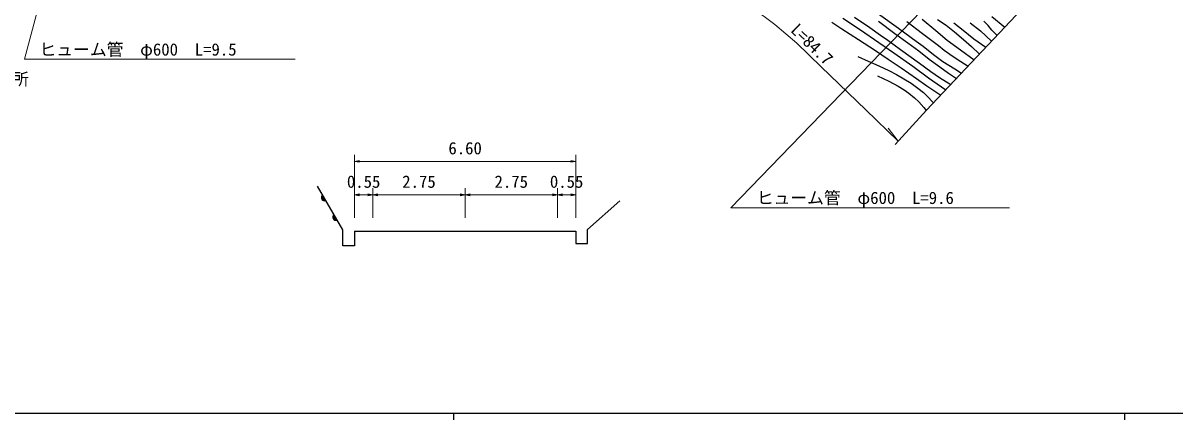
# Model space of a CAD drawing. Units: millimetres at full size, sheet at 1:1000, with parts at other scales. Extents: x 40000 to 680000, y 20000 to 380000.
# Drawn here: x 203849 to 375526, y 204000 to 263196 of the extents above; entities that cross this region are included whole.
import ezdxf
from ezdxf.enums import TextEntityAlignment as Align

# ---------------------------------------------------------------- set-up
doc = ezdxf.new("R2010")
doc.units = ezdxf.units.MM
doc.header["$LTSCALE"] = 1000
for name, color, linetype, lineweight in [('M-BGD', 7, 'Continuous', 25), ('M-BMK-HTXT', 7, 'Continuous', 13), ('M-BMK-OTRS', 5, 'Continuous', 25), ('M-STR-HTXT', 7, 'Continuous', 13), ('M-TTL-BAND', 7, 'Continuous', 25)]:
    doc.layers.add(name, color=color, linetype=linetype, lineweight=lineweight)
doc.styles.add('ＭＳ ゴシック', font='')
doc.styles.get('ＭＳ ゴシック').set_extended_font_data('MS Gothic')

# ---------------------------------------------------------------- blocks, each defined once
blk = doc.blocks.new('open_arrow')
at = {"color": 0, "linetype": 'Continuous', "lineweight": -2}
blk.add_lwpolyline([(7.5, 1.25), (0, 0), (7.5, -1.25)], dxfattribs=at)

msp = doc.modelspace()

# ---------------------------------------------------------------- hatches: boundary and pattern name
at = {"layer": 'M-BGD'}
for points in [[(248974, 236706), (248472, 237560, 0.82183)], [(250674, 233810), (250172, 234664, 0.82183)]]:
    msp.add_hatch(color=256, dxfattribs=at).paths.add_polyline_path(points)

# ---------------------------------------------------------------- linework, layer by layer
for p, q in [((251520, 232373), (247713, 238845)), ((287957, 232427), (292797, 236669))]:
    msp.add_line(p, q, dxfattribs=at)
for points in [[(331331, 264577), (334331, 262427), (336972, 260491), (337999, 259765), (339528, 258515), (340935, 257456), (342707, 256379), (343734, 255735)], [(324386, 263331), (325874, 262348), (328339, 260735), (330876, 259107), (332761, 257817), (334704, 256498), (337029, 254910), (338536, 253845), (340652, 252458)], [(326028, 263920), (328637, 262162), (331373, 260294), (333608, 258773), (336458, 256755), (338797, 255016), (341359, 253210)], [(327748, 264049), (330049, 262534), (331663, 261378), (332739, 260620), (334644, 259233), (337449, 257189), (339144, 255952), (340458, 255096), (341486, 254430), (342142, 254042)], [(331319, 263484), (333798, 261631), (335713, 260221), (337375, 259035), (338915, 257799), (340476, 256644), (341753, 255733), (342976, 254929)], [(335561, 263421), (337900, 261658), (340278, 259863), (341150, 259169), (342449, 258185), (343596, 257461), (344703, 256765)], [(337838, 263770), (339878, 262083), (341559, 260656), (343572, 259200), (345604, 257723)], [(340137, 263726), (341409, 262881), (342688, 261903), (343994, 260738), (345182, 259709), (346397, 258566)], [(342570, 263206), (343969, 262107), (345529, 260858), (347352, 259581)], [(345027, 263249), (346549, 262026), (348195, 260478)], [(349019, 261354), (348238, 262135), (347670, 262822), (347038, 263466)], [(348228, 264157), (350172, 262579)], [(328245, 258191), (329798, 257521), (331380, 256793), (332867, 256109), (334037, 255514), (335100, 254898), (336189, 254251), (337221, 253496), (338031, 252846), (338535, 252348), (339555, 251292)], [(331206, 255324), (332897, 254509), (334257, 253795), (335153, 253231), (335878, 252758), (336701, 252033), (337338, 251421), (338087, 250583), (338461, 250128)], [(253236, 232151), (253236, 229980), (251520, 229980), (251520, 232373)], [(253236, 232151), (255986, 232151), (269736, 232151), (283486, 232151), (286236, 232151), (286236, 230306), (287957, 230306), (287957, 232427)]]:
    msp.add_lwpolyline(points, dxfattribs=at)
for centre in [(248807, 237182), (250507, 234287)]:
    msp.add_arc(centre, 505, 131.63645, 289.29464, dxfattribs=at)
at = {"layer": 'M-BMK-OTRS'}
msp.add_line((338506, 250177), (370620, 284317), dxfattribs=at)
at = {"layer": 'M-STR-HTXT'}
for p, q in [((338506, 250177), (333805, 245076)), ((334287, 245599), (332769, 247529)), ((253236, 234151), (253236, 243564)), ((286236, 242564), (253236, 242564)), ((286236, 234151), (286236, 243564)), ((253236, 237575), (255986, 237575)), ((255986, 234151), (255986, 238575)), ((255986, 237575), (269736, 237575)), ((269736, 234151), (269736, 238575)), ((269736, 237575), (283486, 237575)), ((283486, 234151), (283486, 238575)), ((283486, 237575), (286236, 237575))]:
    msp.add_line(p, q, dxfattribs=at)
for points in [[(216048, 302802), (204047, 257786), (244410, 257786)], [(334287, 245599), (329431, 250257), (322775, 256686), (319155, 260215), (315893, 262967), (312574, 265456), (309218, 267775), (305295, 270133), (301508, 272090), (295888, 274673), (290757, 276502), (286229, 277879), (280817, 279067), (276089, 279918)], [(345186, 272772), (309329, 235659), (350867, 235659)]]:
    msp.add_lwpolyline(points, dxfattribs=at)
at = {"layer": 'M-TTL-BAND'}
for p, q in [((40000, 205000), (579000, 205000)), ((268000, 205000), (268000, 204000)), ((368000, 205000), (368000, 204000))]:
    msp.add_line(p, q, dxfattribs=at)

# ---------------------------------------------------------------- block references
at = {"layer": 'M-STR-HTXT', "xscale": 100, "yscale": 100}
for p in [(253236, 242564), (253236, 237575), (255986, 237575), (269736, 237575), (283486, 237575)]:
    msp.add_blockref('open_arrow', p, dxfattribs=at)
at = {"layer": 'M-STR-HTXT', "xscale": 100, "yscale": 100, "rotation": 180}
for p in [(286236, 242564), (255986, 237575), (269736, 237575), (283486, 237575), (286236, 237575)]:
    msp.add_blockref('open_arrow', p, dxfattribs=at)

# ---------------------------------------------------------------- texts
at = {"layer": 'M-BMK-HTXT', "style": 'ＭＳ ゴシック'}
msp.add_text('島地川ダム放流警報所', height=1833, dxfattribs=at).set_placement((192213, 255747), align=Align.TOP_CENTER)
at = {"layer": 'M-STR-HTXT', "style": 'ＭＳ ゴシック'}
msp.add_text('L=84.7', height=1833, rotation=315.733, dxfattribs=at).set_placement((317735, 261600), align=Align.BOTTOM_LEFT)
for s, p in [('ヒューム管  φ600\u3000L=9.5', (206310, 257786)), ('ヒューム管\u3000φ600  L=9.6', (313208, 235659))]:
    msp.add_text(s, height=1833, dxfattribs=at).set_placement(p, align=Align.BOTTOM_LEFT)
for s, p in [('6.60', (269736, 243064)), ('0.55', (254611, 238075)), ('2.75', (262861, 238075)), ('2.75', (276611, 238075)), ('0.55', (284861, 238075))]:
    msp.add_text(s, height=1833, dxfattribs=at).set_placement(p, align=Align.BOTTOM_CENTER)

doc.saveas('drawing.dxf')
